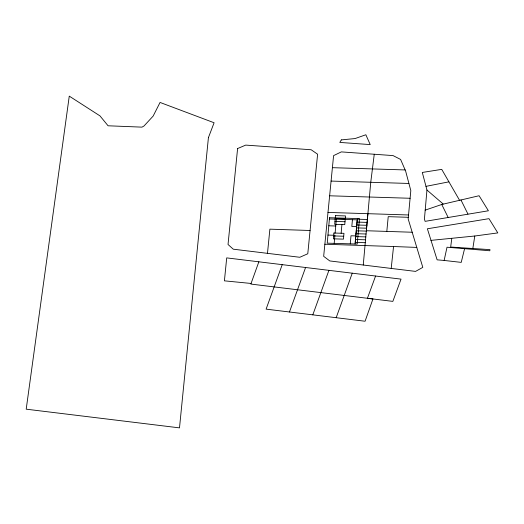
<?xml version="1.0" encoding="UTF-8"?>
<svg xmlns="http://www.w3.org/2000/svg" width="524" height="524" viewBox="0 0 524 524"><rect width="100%" height="100%" fill="white"/><g stroke="black" fill="none" stroke-linecap="round" stroke-linejoin="round"><path stroke-width="0.79" d="M459.555 200.286L441.732 169.363L422.298 172.455L426.955 190.035L424.42 219.071L425.115 221.351L488.401 210.779L479.093 195.734L441.739 204.478L448.144 217.408M334.181 243.359L334.908 235.289L327.959 235.079M335.105 233.069L336.356 219.183M341.137 233.246L341.917 224.547M350.261 243.843L350.988 235.774L355.783 235.911M352.429 219.694L351.82 226.486L356.621 226.63M355.062 243.988L357.23 219.844L329.406 218.967M367.9 213.687L363.25 265.02M408.32 217.303L408.163 218.921L422.809 267.364L415.565 271.399L329.786 260.939L323.668 256.321L333.591 155.621L341.321 151.895L393.052 155.589L400.598 159.434L405.622 171.04L410.816 190.625L408.32 217.303L388.225 216.661L386.817 231.412M267.482 253.347L269.886 229.158L310.077 230.494M391.199 268.426L393.55 246.522L416.783 247.413M451.767 238.525L450.673 247.04L489.999 249.64L489.796 250.767L447.011 247.217L444.136 260.448L437.127 259.845L427.374 228.778L488.99 218.665L497.8 232.911L474.783 236.01L430.911 240.378M374.254 154.246L370.75 182.319L366.355 230.737L412.191 232.243M472.831 248.5L474.783 236.01M464.513 248.946L461.231 262.38L444.136 260.448M336.179 317.701L352.246 273.181M312.808 314.845L328.921 270.345M258.856 261.81L250.845 284.067L392.849 301.385L401.037 279.128L226.702 257.887L224.41 280.838L251.055 283.451M289.471 311.99L305.584 267.495M282.226 264.653L266.1 309.134L365.084 321.238L372.957 298.955L367.422 298.287L375.584 276.03M425.187 210.131L443.166 203.993L426.955 190.035M425.979 186.354L448.865 181.854M408.91 183.459L331.083 181.075M410.102 198.268L329.629 195.793M335.222 218.528L345.27 218.829M367.383 219.491L357.329 219.189L355.246 242.396L365.294 242.697M334.96 221.429L345.008 221.731M357.073 222.091L367.121 222.392M356.811 224.993L366.859 225.294M328.797 225.798L335.74 226.008M356.549 227.894L366.597 228.195M356.287 230.796L366.341 231.097M356.025 233.697L366.079 233.999M333.657 235.931L343.705 236.232M355.77 236.599L365.817 236.9M355.508 239.494L365.556 239.796M332.399 167.68L405.144 169.94M327.991 212.423L408.537 214.978M324.847 244.236L393.55 246.522M460.95 199.952L467.932 214.028M329.517 217.722L327.238 243.156L357.204 244.053L359.49 218.619L329.517 217.722M333.919 233.029L333.395 238.833L343.449 239.134L343.967 233.331L333.919 233.029M335.484 215.626L334.698 224.331L344.753 224.632L345.532 215.927L335.484 215.626M208.414 137.648L179.496 427.872L26.2 409.179L69.266 96.128L99.966 115.876L108.082 125.786L141.991 127.142L144.028 125.963L153.152 116.079L160.056 102.449L214.093 122.754L208.414 137.648M237.595 148.547L228.032 244.485L233.252 249.182L299.8 257.277L307.784 253.754L317.61 154.213L311.158 149.753L245.723 145.102L237.595 148.547M341.321 139.901L339.821 142.423L370.213 144.591L365.857 134.76L355.095 138.552L341.321 139.901"/></g></svg>
